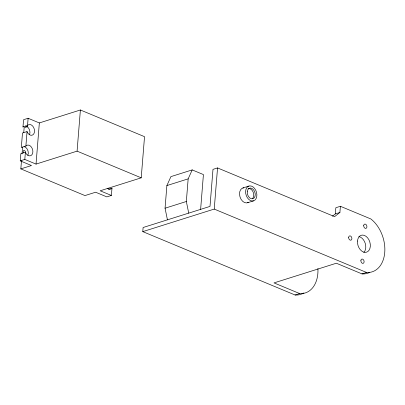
<?xml version="1.0" encoding="UTF-8"?>
<svg xmlns="http://www.w3.org/2000/svg" width="405" height="405" viewBox="0 0 405 405"><rect width="100%" height="100%" fill="white"/><g stroke="black" fill="none" stroke-linecap="round" stroke-linejoin="round"><path stroke-width="0.61" d="M21.485 160.785L20.832 168.89L31.474 165.534L20.25 160.861L20.832 153.617L25.393 152.179L25.474 152.422A5.538 3.847 72.5 0 0 31.053 155.51A5.538 3.847 72.5 0 0 32.218 148.513A5.538 3.847 72.5 0 0 26.634 145.425L25.885 146.063L21.323 147.501L22.493 133.007L27.054 131.569L27.292 132.187A5.538 3.847 72.5 0 0 32.937 134.789A5.538 3.847 72.5 0 0 33.711 127.595A5.538 3.847 72.5 0 0 28.066 124.993L27.54 125.53L22.979 126.968L23.561 119.708L28.122 118.27L39.346 122.938L80.392 109.988L144.534 136.677L141.218 177.83L100.172 190.785L111.4 195.453L111.982 188.178L108.56 189.256M22.037 153.925L22.589 147.066M23.743 132.724L24.143 127.737L27.692 126.613M20.25 160.861L24.811 159.423L25.393 152.179M25.885 146.063L27.054 131.569M27.54 125.53L28.122 118.27M24.811 159.423L36.035 164.096L39.346 122.938M36.035 164.096L77.082 151.141L80.392 109.988M303.861 292.947A29.803 20.701 72.5 0 1 295.108 295.012L142.783 231.625L143.112 227.509L210.003 206.403L212.984 169.366L217.546 167.928L334.596 216.635L339.906 212.463L340.402 206.287L370.869 218.968A29.803 20.701 72.5 0 1 384.75 252.391A29.803 20.701 72.5 0 1 366.565 272.469L362.004 273.907L336.347 263.23L274.018 282.898L299.67 293.574A29.803 20.701 72.5 0 0 317.915 268.54M167.437 219.834L165.058 208.21L166.88 185.576L170.915 176.62L192.198 169.908L203.421 174.575L200.602 209.648M188.72 213.121L186.34 201.498L188.163 178.863L192.198 169.908M142.783 231.625L214.235 209.081L217.546 167.928M332.449 216.179L335.345 213.901L335.841 207.73L340.402 206.287M111.982 188.178L111.562 188.649A5.538 3.847 72.5 0 1 107.583 188.365M22.979 126.968L23.505 126.431M111.4 195.453L106.839 196.891L95.615 192.223L84.969 195.58L20.832 168.89M166.88 185.576L188.163 178.863M165.058 208.21L186.34 201.498M242.863 187.966L248.943 186.047M247.47 202.773L253.55 200.855A7.756 5.386 72.5 0 0 254.553 188.381A7.756 5.386 72.5 0 0 245.632 191.114A7.756 5.386 72.5 0 0 253.55 200.855M335.345 213.901L339.906 212.463M295.108 295.012L299.67 293.574M77.082 151.141L141.218 177.83M214.235 209.081L366.565 272.469M358.881 236.586A8.864 6.156 72.5 0 1 365.229 243.349A8.864 6.156 72.5 0 1 363.832 252.492M248.083 188.644A5.538 3.847 72.5 0 1 253.16 192.122A5.538 3.847 72.5 0 1 252.269 198.749M369.755 272.393A29.803 20.701 72.5 0 1 362.004 273.907M248.331 202.389A7.756 5.386 72.5 0 1 240.013 196.946A7.756 5.386 72.5 0 1 243.79 187.804M23.622 152.923A1.549 1.078 72.5 0 1 23.318 150.878A1.549 1.078 72.5 0 1 24.776 150.716A1.549 1.078 72.5 0 1 25.338 152.731M24.057 146.564A5.538 3.847 72.5 0 1 27.884 155.297M25.439 125.94A5.538 3.847 72.5 0 1 29.656 134.425M363.71 225.56A2.217 1.539 72.5 0 0 365.968 228.339A2.217 1.539 72.5 0 0 366.257 224.775A2.217 1.539 72.5 0 0 363.71 225.56M357.493 241.046A8.864 6.156 72.5 0 0 366.54 252.178A8.864 6.156 72.5 0 0 367.684 237.922A8.864 6.156 72.5 0 0 357.493 241.046M247.237 191.783A5.538 3.847 72.5 0 0 252.892 198.739A5.538 3.847 72.5 0 0 253.611 189.829A5.538 3.847 72.5 0 0 247.237 191.783M348.67 237.376A2.217 1.539 72.5 0 0 350.933 240.16A2.217 1.539 72.5 0 0 351.221 236.596A2.217 1.539 72.5 0 0 348.67 237.376M360.916 260.344A2.217 1.539 72.5 0 0 363.012 263.356A2.217 1.539 72.5 0 0 363.563 259.919A2.217 1.539 72.5 0 0 360.916 260.344"/></g></svg>
